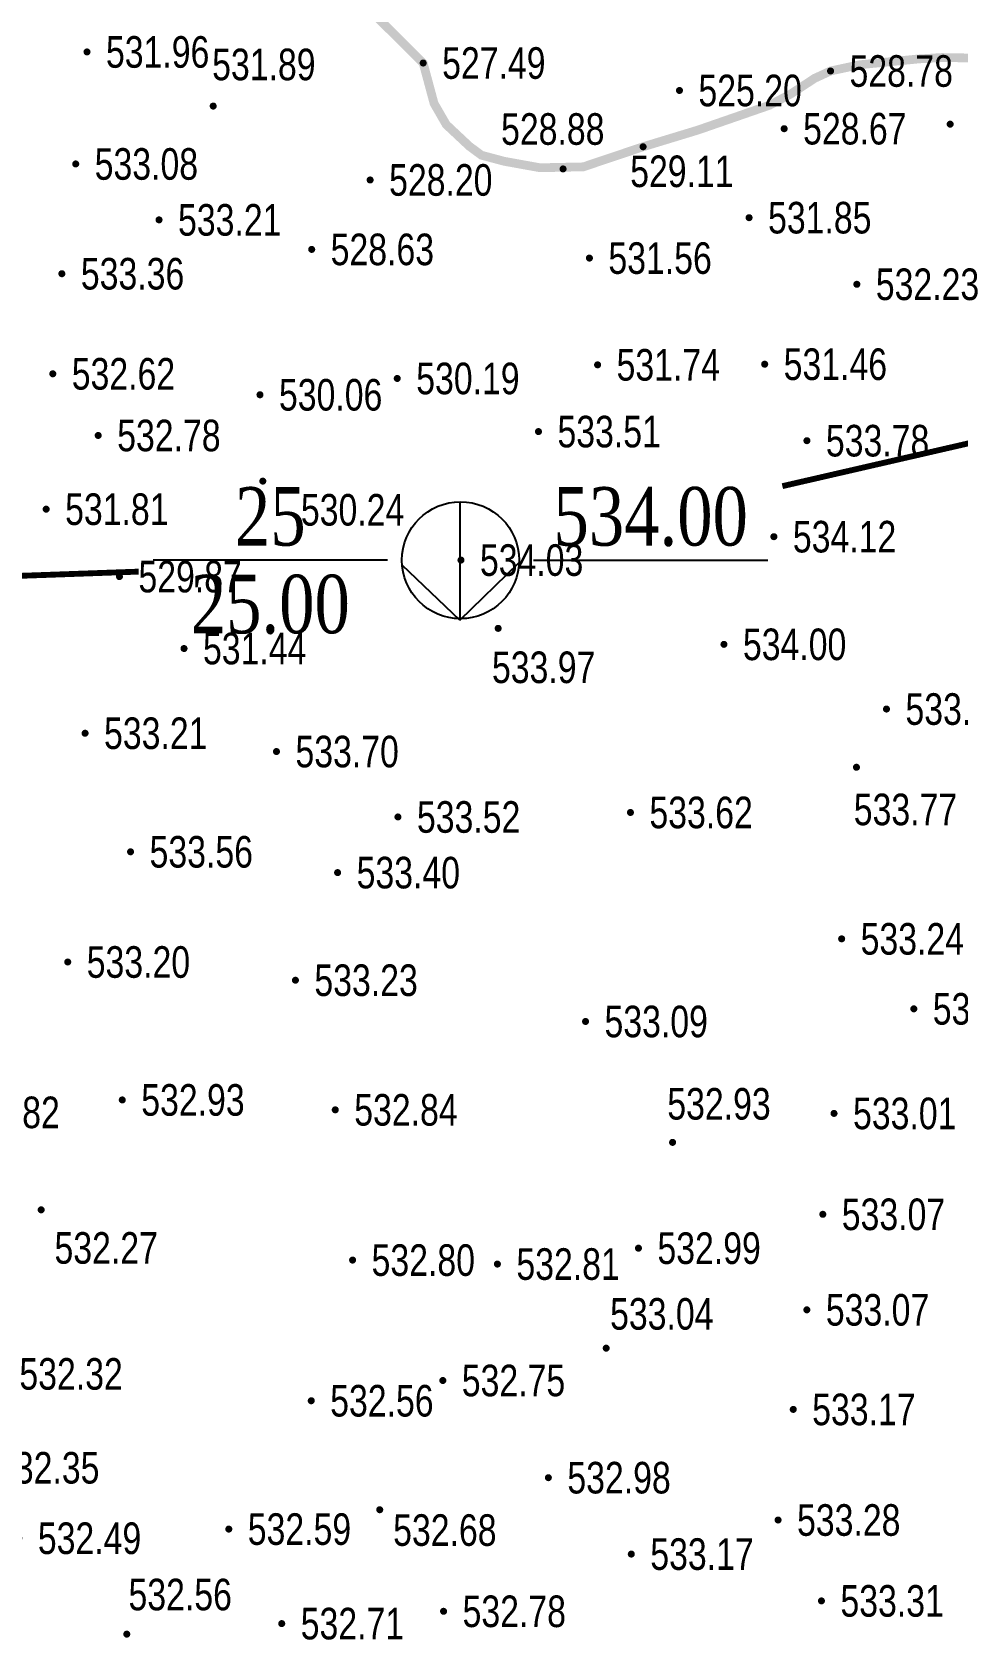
# Model space of a CAD drawing. Header units: millimetres. Extents: x 7408 to 22184, y -2085 to 5798.
# Drawn here: x 7582.6 to 7614.3, y -1908 to -1853 of the extents above; entities that cross this region are included whole.
import ezdxf
from ezdxf.enums import TextEntityAlignment as Align

# ---------------------------------------------------------------- set-up
doc = ezdxf.new("R2010")
doc.units = ezdxf.units.MM
doc.linetypes.add('DASHDOT', pattern=[1, 0.5, -0.25, 0, -0.25])
doc.linetypes.add('PMX', pattern=[13, 10, -1, 0, -1, 0, -1])
for name, color, linetype in [('GCD', 252, 'Continuous'), ('KTD', 7, 'Continuous'), ('挖方区', 5, 'Continuous'), ('道路-中心线', 12, 'DASHDOT')]:
    doc.layers.add(name, color=color, linetype=linetype)
doc.styles.add('DZNUM', font='TIMES.TTF')
doc.styles.add('HZ', font='jzfz_ena.shx', dxfattribs={"width": 0.7, "bigfont": 'jzfz_cna.shx'})
doc.styles.get("Standard").update_dxf_attribs({"font": 'SimSun.ttf', "width": 0.8})
doc.linetypes.add('陡坎线1', pattern='A,0.15,["|",Standard,S=0.2,R=0,X=0,Y=0],0.15', length=0.3)

# ---------------------------------------------------------------- blocks, each defined once
blk = doc.blocks.new('tl_bgk')
for p, q in [((-0.02, 2), (-0.02, -2.046)), ((-0.02, -2.046), (-1.992, -0.174)), ((-0.02, -2.046), (1.998, -0.093))]:
    blk.add_line(p, q)
blk.add_circle((0, 0), 2)
blk = doc.blocks.new('GC200')
at = {"linetype": 'Continuous', "const_width": 0.2, "flags": 128}
blk.add_lwpolyline([(-0.1, 0, 1), (0.1, 0, 1)], format="xyb", close=True, dxfattribs=at)
blk = doc.blocks.new('122121')
at = {"layer": 'GCD', "color": 252, "linetype": 'Continuous', "lineweight": 5}
ref = blk.add_blockref('GC200', (7584.509, -1853.725, 265.978), dxfattribs=dict(at, xscale=0.6, yscale=0.6, zscale=0.6))
ref.add_attrib('height', '531.96', dxfattribs={"linetype": 'Continuous', "height": 1.08, "style": 'HZ', "width": 0.8}).set_placement((7585.157, -1853.725, 265.978), align=Align.MIDDLE_LEFT)
ref = blk.add_blockref('GC200', (7588.822, -1855.576, 265.945), dxfattribs=dict(at, xscale=0.6, yscale=0.6, zscale=0.6))
ref.add_attrib('height', '531.89', dxfattribs={"linetype": 'Continuous', "height": 1.08, "style": 'HZ', "width": 0.8}).set_placement((7588.786, -1854.153, 265.945), align=Align.MIDDLE_LEFT)
ref = blk.add_blockref('GC200', (7595.998, -1854.104, 263.743), dxfattribs=dict(at, xscale=0.6, yscale=0.6, zscale=0.6))
ref.add_attrib('height', '527.49', dxfattribs={"linetype": 'Continuous', "height": 1.08, "style": 'HZ', "width": 0.8}).set_placement((7596.646, -1854.104, 263.743), align=Align.MIDDLE_LEFT)
ref = blk.add_blockref('GC200', (7609.92, -1854.377, 264.389), dxfattribs=dict(at, xscale=0.6, yscale=0.6, zscale=0.6))
ref.add_attrib('height', '528.78', dxfattribs={"linetype": 'Continuous', "height": 1.08, "style": 'HZ', "width": 0.8}).set_placement((7610.568, -1854.377, 264.389), align=Align.MIDDLE_LEFT)
ref = blk.add_blockref('GC200', (7604.757, -1855.043, 262.6), dxfattribs=dict(at, xscale=0.6, yscale=0.6, zscale=0.6))
ref.add_attrib('height', '525.20', dxfattribs={"linetype": 'Continuous', "height": 1.08, "style": 'HZ', "width": 0.8}).set_placement((7605.405, -1855.043, 262.6), align=Align.MIDDLE_LEFT)
ref = blk.add_blockref('GC200', (7614.008, -1856.196, 266.132), dxfattribs=dict(at, xscale=0.6, yscale=0.6, zscale=0.6))
ref.add_attrib('height', '532.26', dxfattribs={"linetype": 'Continuous', "height": 1.08, "style": 'HZ', "width": 0.8}).set_placement((7614.656, -1856.196, 266.132), align=Align.MIDDLE_LEFT)
ref = blk.add_blockref('GC200', (7600.778, -1857.726, 264.439), dxfattribs=dict(at, xscale=0.6, yscale=0.6, zscale=0.6))
ref.add_attrib('height', '528.88', dxfattribs={"linetype": 'Continuous', "height": 1.08, "style": 'HZ', "width": 0.8}).set_placement((7598.66, -1856.361, 264.439), align=Align.MIDDLE_LEFT)
ref = blk.add_blockref('GC200', (7608.335, -1856.35, 264.335), dxfattribs=dict(at, xscale=0.6, yscale=0.6, zscale=0.6))
ref.add_attrib('height', '528.67', dxfattribs={"linetype": 'Continuous', "height": 1.08, "style": 'HZ', "width": 0.8}).set_placement((7608.983, -1856.35, 264.335), align=Align.MIDDLE_LEFT)
ref = blk.add_blockref('GC200', (7584.123, -1857.556, 266.541), dxfattribs=dict(at, xscale=0.6, yscale=0.6, zscale=0.6))
ref.add_attrib('height', '533.08', dxfattribs={"linetype": 'Continuous', "height": 1.08, "style": 'HZ', "width": 0.8}).set_placement((7584.771, -1857.556, 266.541), align=Align.MIDDLE_LEFT)
ref = blk.add_blockref('GC200', (7603.514, -1856.968, 264.553), dxfattribs=dict(at, xscale=0.6, yscale=0.6, zscale=0.6))
ref.add_attrib('height', '529.11', dxfattribs={"linetype": 'Continuous', "height": 1.08, "style": 'HZ', "width": 0.8}).set_placement((7603.073, -1857.807, 264.553), align=Align.MIDDLE_LEFT)
ref = blk.add_blockref('GC200', (7594.185, -1858.103, 264.098), dxfattribs=dict(at, xscale=0.6, yscale=0.6, zscale=0.6))
ref.add_attrib('height', '528.20', dxfattribs={"linetype": 'Continuous', "height": 1.08, "style": 'HZ', "width": 0.8}).set_placement((7594.833, -1858.103, 264.098), align=Align.MIDDLE_LEFT)
ref = blk.add_blockref('GC200', (7586.971, -1859.468, 266.605), dxfattribs=dict(at, xscale=0.6, yscale=0.6, zscale=0.6))
ref.add_attrib('height', '533.21', dxfattribs={"linetype": 'Continuous', "height": 1.08, "style": 'HZ', "width": 0.8}).set_placement((7587.62, -1859.468, 266.605), align=Align.MIDDLE_LEFT)
ref = blk.add_blockref('GC200', (7607.136, -1859.393, 265.926), dxfattribs=dict(at, xscale=0.6, yscale=0.6, zscale=0.6))
ref.add_attrib('height', '531.85', dxfattribs={"linetype": 'Continuous', "height": 1.08, "style": 'HZ', "width": 0.8}).set_placement((7607.785, -1859.393, 265.926), align=Align.MIDDLE_LEFT)
ref = blk.add_blockref('GC200', (7592.188, -1860.478, 264.316), dxfattribs=dict(at, xscale=0.6, yscale=0.6, zscale=0.6))
ref.add_attrib('height', '528.63', dxfattribs={"linetype": 'Continuous', "height": 1.08, "style": 'HZ', "width": 0.8}).set_placement((7592.836, -1860.478, 264.316), align=Align.MIDDLE_LEFT)
ref = blk.add_blockref('GC200', (7601.68, -1860.775, 265.778), dxfattribs=dict(at, xscale=0.6, yscale=0.6, zscale=0.6))
ref.add_attrib('height', '531.56', dxfattribs={"linetype": 'Continuous', "height": 1.08, "style": 'HZ', "width": 0.8}).set_placement((7602.328, -1860.775, 265.778), align=Align.MIDDLE_LEFT)
ref = blk.add_blockref('GC200', (7583.65, -1861.31, 266.678), dxfattribs=dict(at, xscale=0.6, yscale=0.6, zscale=0.6))
ref.add_attrib('height', '533.36', dxfattribs={"linetype": 'Continuous', "height": 1.08, "style": 'HZ', "width": 0.8}).set_placement((7584.299, -1861.31, 266.678), align=Align.MIDDLE_LEFT)
ref = blk.add_blockref('GC200', (7610.819, -1861.671, 266.116), dxfattribs=dict(at, xscale=0.6, yscale=0.6, zscale=0.6))
ref.add_attrib('height', '532.23', dxfattribs={"linetype": 'Continuous', "height": 1.08, "style": 'HZ', "width": 0.8}).set_placement((7611.467, -1861.671, 266.116), align=Align.MIDDLE_LEFT)
ref = blk.add_blockref('GC200', (7601.959, -1864.426, 265.872), dxfattribs=dict(at, xscale=0.6, yscale=0.6, zscale=0.6))
ref.add_attrib('height', '531.74', dxfattribs={"linetype": 'Continuous', "height": 1.08, "style": 'HZ', "width": 0.8}).set_placement((7602.607, -1864.426, 265.872), align=Align.MIDDLE_LEFT)
ref = blk.add_blockref('GC200', (7607.669, -1864.404, 265.732), dxfattribs=dict(at, xscale=0.6, yscale=0.6, zscale=0.6))
ref.add_attrib('height', '531.46', dxfattribs={"linetype": 'Continuous', "height": 1.08, "style": 'HZ', "width": 0.8}).set_placement((7608.318, -1864.404, 265.732), align=Align.MIDDLE_LEFT)
ref = blk.add_blockref('GC200', (7583.34, -1864.733, 266.309), dxfattribs=dict(at, xscale=0.6, yscale=0.6, zscale=0.6))
ref.add_attrib('height', '532.62', dxfattribs={"linetype": 'Continuous', "height": 1.08, "style": 'HZ', "width": 0.8}).set_placement((7583.988, -1864.733, 266.309), align=Align.MIDDLE_LEFT)
ref = blk.add_blockref('GC200', (7595.112, -1864.892, 265.096), dxfattribs=dict(at, xscale=0.6, yscale=0.6, zscale=0.6))
ref.add_attrib('height', '530.19', dxfattribs={"linetype": 'Continuous', "height": 1.08, "style": 'HZ', "width": 0.8}).set_placement((7595.76, -1864.892, 265.096), align=Align.MIDDLE_LEFT)
ref = blk.add_blockref('GC200', (7590.421, -1865.45, 265.032), dxfattribs=dict(at, xscale=0.6, yscale=0.6, zscale=0.6))
ref.add_attrib('height', '530.06', dxfattribs={"linetype": 'Continuous', "height": 1.08, "style": 'HZ', "width": 0.8}).set_placement((7591.069, -1865.45, 265.032), align=Align.MIDDLE_LEFT)
ref = blk.add_blockref('GC200', (7584.892, -1866.841, 266.39), dxfattribs=dict(at, xscale=0.6, yscale=0.6, zscale=0.6))
ref.add_attrib('height', '532.78', dxfattribs={"linetype": 'Continuous', "height": 1.08, "style": 'HZ', "width": 0.8}).set_placement((7585.541, -1866.841, 266.39), align=Align.MIDDLE_LEFT)
ref = blk.add_blockref('GC200', (7599.939, -1866.709, 266.753), dxfattribs=dict(at, xscale=0.6, yscale=0.6, zscale=0.6))
ref.add_attrib('height', '533.51', dxfattribs={"linetype": 'Continuous', "height": 1.08, "style": 'HZ', "width": 0.8}).set_placement((7600.587, -1866.709, 266.753), align=Align.MIDDLE_LEFT)
ref = blk.add_blockref('GC200', (7609.113, -1867.02, 266.89), dxfattribs=dict(at, xscale=0.6, yscale=0.6, zscale=0.6))
ref.add_attrib('height', '533.78', dxfattribs={"linetype": 'Continuous', "height": 1.08, "style": 'HZ', "width": 0.8}).set_placement((7609.761, -1867.02, 266.89), align=Align.MIDDLE_LEFT)
ref = blk.add_blockref('GC200', (7590.517, -1868.403, 265.118), dxfattribs=dict(at, xscale=0.6, yscale=0.6, zscale=0.6))
ref.add_attrib('height', '530.24', dxfattribs={"linetype": 'Continuous', "height": 1.08, "style": 'HZ', "width": 0.8}).set_placement((7591.819, -1869.384, 265.118), align=Align.MIDDLE_LEFT)
ref = blk.add_blockref('GC200', (7583.113, -1869.362, 265.904), dxfattribs=dict(at, xscale=0.6, yscale=0.6, zscale=0.6))
ref.add_attrib('height', '531.81', dxfattribs={"linetype": 'Continuous', "height": 1.08, "style": 'HZ', "width": 0.8}).set_placement((7583.761, -1869.362, 265.904), align=Align.MIDDLE_LEFT)
ref = blk.add_blockref('GC200', (7607.984, -1870.303, 267.058), dxfattribs=dict(at, xscale=0.6, yscale=0.6, zscale=0.6))
ref.add_attrib('height', '534.12', dxfattribs={"linetype": 'Continuous', "height": 1.08, "style": 'HZ', "width": 0.8}).set_placement((7608.632, -1870.303, 267.058), align=Align.MIDDLE_LEFT)
ref = blk.add_blockref('GC200', (7597.29, -1871.103, 267.014), dxfattribs=dict(at, xscale=0.6, yscale=0.6, zscale=0.6))
ref.add_attrib('height', '534.03', dxfattribs={"linetype": 'Continuous', "height": 1.08, "style": 'HZ', "width": 0.8}).set_placement((7597.938, -1871.103, 267.014), align=Align.MIDDLE_LEFT)
ref = blk.add_blockref('GC200', (7585.618, -1871.668, 264.933), dxfattribs=dict(at, xscale=0.6, yscale=0.6, zscale=0.6))
ref.add_attrib('height', '529.87', dxfattribs={"linetype": 'Continuous', "height": 1.08, "style": 'HZ', "width": 0.8}).set_placement((7586.267, -1871.668, 264.933), align=Align.MIDDLE_LEFT)
ref = blk.add_blockref('GC200', (7587.825, -1874.128, 265.721), dxfattribs=dict(at, xscale=0.6, yscale=0.6, zscale=0.6))
ref.add_attrib('height', '531.44', dxfattribs={"linetype": 'Continuous', "height": 1.08, "style": 'HZ', "width": 0.8}).set_placement((7588.473, -1874.128, 265.721), align=Align.MIDDLE_LEFT)
ref = blk.add_blockref('GC200', (7598.561, -1873.439, 266.985), dxfattribs=dict(at, xscale=0.6, yscale=0.6, zscale=0.6))
ref.add_attrib('height', '533.97', dxfattribs={"linetype": 'Continuous', "height": 1.08, "style": 'HZ', "width": 0.8}).set_placement((7598.349, -1874.77, 266.985), align=Align.MIDDLE_LEFT)
ref = blk.add_blockref('GC200', (7606.278, -1873.985, 266.998), dxfattribs=dict(at, xscale=0.6, yscale=0.6, zscale=0.6))
ref.add_attrib('height', '534.00', dxfattribs={"linetype": 'Continuous', "height": 1.08, "style": 'HZ', "width": 0.8}).set_placement((7606.926, -1873.985, 266.998), align=Align.MIDDLE_LEFT)
ref = blk.add_blockref('GC200', (7611.832, -1876.198, 266.9), dxfattribs=dict(at, xscale=0.6, yscale=0.6, zscale=0.6))
ref.add_attrib('height', '533.80', dxfattribs={"linetype": 'Continuous', "height": 1.08, "style": 'HZ', "width": 0.8}).set_placement((7612.48, -1876.198, 266.9), align=Align.MIDDLE_LEFT)
ref = blk.add_blockref('GC200', (7584.443, -1877.025, 266.607), dxfattribs=dict(at, xscale=0.6, yscale=0.6, zscale=0.6))
ref.add_attrib('height', '533.21', dxfattribs={"linetype": 'Continuous', "height": 1.08, "style": 'HZ', "width": 0.8}).set_placement((7585.091, -1877.025, 266.607), align=Align.MIDDLE_LEFT)
ref = blk.add_blockref('GC200', (7590.984, -1877.651, 266.851), dxfattribs=dict(at, xscale=0.6, yscale=0.6, zscale=0.6))
ref.add_attrib('height', '533.70', dxfattribs={"linetype": 'Continuous', "height": 1.08, "style": 'HZ', "width": 0.8}).set_placement((7591.633, -1877.651, 266.851), align=Align.MIDDLE_LEFT)
ref = blk.add_blockref('GC200', (7610.806, -1878.189, 266.887), dxfattribs=dict(at, xscale=0.6, yscale=0.6, zscale=0.6))
ref.add_attrib('height', '533.77', dxfattribs={"linetype": 'Continuous', "height": 1.08, "style": 'HZ', "width": 0.8}).set_placement((7610.714, -1879.631, 266.887), align=Align.MIDDLE_LEFT)
ref = blk.add_blockref('GC200', (7603.082, -1879.735, 266.812), dxfattribs=dict(at, xscale=0.6, yscale=0.6, zscale=0.6))
ref.add_attrib('height', '533.62', dxfattribs={"linetype": 'Continuous', "height": 1.08, "style": 'HZ', "width": 0.8}).set_placement((7603.73, -1879.735, 266.812), align=Align.MIDDLE_LEFT)
ref = blk.add_blockref('GC200', (7595.136, -1879.889, 266.757), dxfattribs=dict(at, xscale=0.6, yscale=0.6, zscale=0.6))
ref.add_attrib('height', '533.52', dxfattribs={"linetype": 'Continuous', "height": 1.08, "style": 'HZ', "width": 0.8}).set_placement((7595.785, -1879.889, 266.757), align=Align.MIDDLE_LEFT)
ref = blk.add_blockref('GC200', (7585.998, -1881.08, 266.781), dxfattribs=dict(at, xscale=0.6, yscale=0.6, zscale=0.6))
ref.add_attrib('height', '533.56', dxfattribs={"linetype": 'Continuous', "height": 1.08, "style": 'HZ', "width": 0.8}).set_placement((7586.647, -1881.08, 266.781), align=Align.MIDDLE_LEFT)
ref = blk.add_blockref('GC200', (7593.074, -1881.792, 266.697), dxfattribs=dict(at, xscale=0.6, yscale=0.6, zscale=0.6))
ref.add_attrib('height', '533.40', dxfattribs={"linetype": 'Continuous', "height": 1.08, "style": 'HZ', "width": 0.8}).set_placement((7593.723, -1881.792, 266.697), align=Align.MIDDLE_LEFT)
ref = blk.add_blockref('GC200', (7610.3, -1884.057, 266.618), dxfattribs=dict(at, xscale=0.6, yscale=0.6, zscale=0.6))
ref.add_attrib('height', '533.24', dxfattribs={"linetype": 'Continuous', "height": 1.08, "style": 'HZ', "width": 0.8}).set_placement((7610.948, -1884.057, 266.618), align=Align.MIDDLE_LEFT)
ref = blk.add_blockref('GC200', (7583.85, -1884.849, 266.599), dxfattribs=dict(at, xscale=0.6, yscale=0.6, zscale=0.6))
ref.add_attrib('height', '533.20', dxfattribs={"linetype": 'Continuous', "height": 1.08, "style": 'HZ', "width": 0.8}).set_placement((7584.499, -1884.849, 266.599), align=Align.MIDDLE_LEFT)
ref = blk.add_blockref('GC200', (7591.632, -1885.472, 266.615), dxfattribs=dict(at, xscale=0.6, yscale=0.6, zscale=0.6))
ref.add_attrib('height', '533.23', dxfattribs={"linetype": 'Continuous', "height": 1.08, "style": 'HZ', "width": 0.8}).set_placement((7592.28, -1885.472, 266.615), align=Align.MIDDLE_LEFT)
ref = blk.add_blockref('GC200', (7612.766, -1886.45, 266.682), dxfattribs=dict(at, xscale=0.6, yscale=0.6, zscale=0.6))
ref.add_attrib('height', '533.36', dxfattribs={"linetype": 'Continuous', "height": 1.08, "style": 'HZ', "width": 0.8}).set_placement((7613.414, -1886.45, 266.682), align=Align.MIDDLE_LEFT)
ref = blk.add_blockref('GC200', (7601.547, -1886.883, 266.543), dxfattribs=dict(at, xscale=0.6, yscale=0.6, zscale=0.6))
ref.add_attrib('height', '533.09', dxfattribs={"linetype": 'Continuous', "height": 1.08, "style": 'HZ', "width": 0.8}).set_placement((7602.195, -1886.883, 266.543), align=Align.MIDDLE_LEFT)
ref = blk.add_blockref('GC200', (7581.632, -1888.741, 266.41), dxfattribs=dict(at, xscale=0.6, yscale=0.6, zscale=0.6))
ref.add_attrib('height', '532.82', dxfattribs={"linetype": 'Continuous', "height": 1.08, "style": 'HZ', "width": 0.8}).set_placement((7580.046, -1889.992, 266.41), align=Align.MIDDLE_LEFT)
ref = blk.add_blockref('GC200', (7585.715, -1889.566, 266.466), dxfattribs=dict(at, xscale=0.6, yscale=0.6, zscale=0.6))
ref.add_attrib('height', '532.93', dxfattribs={"linetype": 'Continuous', "height": 1.08, "style": 'HZ', "width": 0.8}).set_placement((7586.363, -1889.566, 266.466), align=Align.MIDDLE_LEFT)
ref = blk.add_blockref('GC200', (7604.521, -1891.018, 266.466), dxfattribs=dict(at, xscale=0.6, yscale=0.6, zscale=0.6))
ref.add_attrib('height', '532.93', dxfattribs={"linetype": 'Continuous', "height": 1.08, "style": 'HZ', "width": 0.8}).set_placement((7604.341, -1889.699, 266.466), align=Align.MIDDLE_LEFT)
ref = blk.add_blockref('GC200', (7592.994, -1889.905, 266.421), dxfattribs=dict(at, xscale=0.6, yscale=0.6, zscale=0.6))
ref.add_attrib('height', '532.84', dxfattribs={"linetype": 'Continuous', "height": 1.08, "style": 'HZ', "width": 0.8}).set_placement((7593.642, -1889.905, 266.421), align=Align.MIDDLE_LEFT)
ref = blk.add_blockref('GC200', (7610.039, -1890.027, 266.503), dxfattribs=dict(at, xscale=0.6, yscale=0.6, zscale=0.6))
ref.add_attrib('height', '533.01', dxfattribs={"linetype": 'Continuous', "height": 1.08, "style": 'HZ', "width": 0.8}).set_placement((7610.688, -1890.027, 266.503), align=Align.MIDDLE_LEFT)
ref = blk.add_blockref('GC200', (7609.656, -1893.478, 266.536), dxfattribs=dict(at, xscale=0.6, yscale=0.6, zscale=0.6))
ref.add_attrib('height', '533.07', dxfattribs={"linetype": 'Continuous', "height": 1.08, "style": 'HZ', "width": 0.8}).set_placement((7610.304, -1893.478, 266.536), align=Align.MIDDLE_LEFT)
ref = blk.add_blockref('GC200', (7582.942, -1893.325, 266.133), dxfattribs=dict(at, xscale=0.6, yscale=0.6, zscale=0.6))
ref.add_attrib('height', '532.27', dxfattribs={"linetype": 'Continuous', "height": 1.08, "style": 'HZ', "width": 0.8}).set_placement((7583.398, -1894.628, 266.133), align=Align.MIDDLE_LEFT)
ref = blk.add_blockref('GC200', (7603.355, -1894.636, 266.493), dxfattribs=dict(at, xscale=0.6, yscale=0.6, zscale=0.6))
ref.add_attrib('height', '532.99', dxfattribs={"linetype": 'Continuous', "height": 1.08, "style": 'HZ', "width": 0.8}).set_placement((7604.004, -1894.636, 266.493), align=Align.MIDDLE_LEFT)
ref = blk.add_blockref('GC200', (7593.586, -1895.044, 266.401), dxfattribs=dict(at, xscale=0.6, yscale=0.6, zscale=0.6))
ref.add_attrib('height', '532.80', dxfattribs={"linetype": 'Continuous', "height": 1.08, "style": 'HZ', "width": 0.8}).set_placement((7594.234, -1895.044, 266.401), align=Align.MIDDLE_LEFT)
ref = blk.add_blockref('GC200', (7598.535, -1895.179, 266.406), dxfattribs=dict(at, xscale=0.6, yscale=0.6, zscale=0.6))
ref.add_attrib('height', '532.81', dxfattribs={"linetype": 'Continuous', "height": 1.08, "style": 'HZ', "width": 0.8}).set_placement((7599.184, -1895.179, 266.406), align=Align.MIDDLE_LEFT)
ref = blk.add_blockref('GC200', (7602.253, -1898.056, 266.519), dxfattribs=dict(at, xscale=0.6, yscale=0.6, zscale=0.6))
ref.add_attrib('height', '533.04', dxfattribs={"linetype": 'Continuous', "height": 1.08, "style": 'HZ', "width": 0.8}).set_placement((7602.386, -1896.883, 266.519), align=Align.MIDDLE_LEFT)
ref = blk.add_blockref('GC200', (7609.111, -1896.745, 266.534), dxfattribs=dict(at, xscale=0.6, yscale=0.6, zscale=0.6))
ref.add_attrib('height', '533.07', dxfattribs={"linetype": 'Continuous', "height": 1.08, "style": 'HZ', "width": 0.8}).set_placement((7609.76, -1896.745, 266.534), align=Align.MIDDLE_LEFT)
ref = blk.add_blockref('GC200', (7581.55, -1898.936, 266.159), dxfattribs=dict(at, xscale=0.6, yscale=0.6, zscale=0.6))
ref.add_attrib('height', '532.32', dxfattribs={"linetype": 'Continuous', "height": 1.08, "style": 'HZ', "width": 0.8}).set_placement((7582.198, -1898.936, 266.159), align=Align.MIDDLE_LEFT)
ref = blk.add_blockref('GC200', (7596.669, -1899.161, 266.373), dxfattribs=dict(at, xscale=0.6, yscale=0.6, zscale=0.6))
ref.add_attrib('height', '532.75', dxfattribs={"linetype": 'Continuous', "height": 1.08, "style": 'HZ', "width": 0.8}).set_placement((7597.318, -1899.161, 266.373), align=Align.MIDDLE_LEFT)
ref = blk.add_blockref('GC200', (7592.172, -1899.854, 266.281), dxfattribs=dict(at, xscale=0.6, yscale=0.6, zscale=0.6))
ref.add_attrib('height', '532.56', dxfattribs={"linetype": 'Continuous', "height": 1.08, "style": 'HZ', "width": 0.8}).set_placement((7592.82, -1899.854, 266.281), align=Align.MIDDLE_LEFT)
ref = blk.add_blockref('GC200', (7592.172, -1899.854, 266.281), dxfattribs=dict(at, xscale=0.6, yscale=0.6, zscale=0.6))
ref.add_attrib('height', '532.56', dxfattribs={"linetype": 'Continuous', "height": 1.08, "style": 'HZ', "width": 0.8}).set_placement((7592.82, -1899.854, 266.281), align=Align.MIDDLE_LEFT)
ref = blk.add_blockref('GC200', (7608.645, -1900.15, 266.585), dxfattribs=dict(at, xscale=0.6, yscale=0.6, zscale=0.6))
ref.add_attrib('height', '533.17', dxfattribs={"linetype": 'Continuous', "height": 1.08, "style": 'HZ', "width": 0.8}).set_placement((7609.293, -1900.15, 266.585), align=Align.MIDDLE_LEFT)
ref = blk.add_blockref('GC200', (7608.645, -1900.15, 266.585), dxfattribs=dict(at, xscale=0.6, yscale=0.6, zscale=0.6))
ref.add_attrib('height', '533.17', dxfattribs={"linetype": 'Continuous', "height": 1.08, "style": 'HZ', "width": 0.8}).set_placement((7609.293, -1900.15, 266.585), align=Align.MIDDLE_LEFT)
ref = blk.add_blockref('GC200', (7580.753, -1902.146, 266.173), dxfattribs=dict(at, xscale=0.6, yscale=0.6, zscale=0.6))
ref.add_attrib('height', '532.35', dxfattribs={"linetype": 'Continuous', "height": 1.08, "style": 'HZ', "width": 0.8}).set_placement((7581.401, -1902.146, 266.173), align=Align.MIDDLE_LEFT)
ref = blk.add_blockref('GC200', (7600.276, -1902.485, 266.492), dxfattribs=dict(at, xscale=0.6, yscale=0.6, zscale=0.6))
ref.add_attrib('height', '532.98', dxfattribs={"linetype": 'Continuous', "height": 1.08, "style": 'HZ', "width": 0.8}).set_placement((7600.925, -1902.485, 266.492), align=Align.MIDDLE_LEFT)
ref = blk.add_blockref('GC200', (7594.513, -1903.581, 266.338), dxfattribs=dict(at, xscale=0.6, yscale=0.6, zscale=0.6))
ref.add_attrib('height', '532.68', dxfattribs={"linetype": 'Continuous', "height": 1.08, "style": 'HZ', "width": 0.8}).set_placement((7594.972, -1904.277, 266.338), align=Align.MIDDLE_LEFT)
ref = blk.add_blockref('GC200', (7608.127, -1903.933, 266.642), dxfattribs=dict(at, xscale=0.6, yscale=0.6, zscale=0.6))
ref.add_attrib('height', '533.28', dxfattribs={"linetype": 'Continuous', "height": 1.08, "style": 'HZ', "width": 0.8}).set_placement((7608.775, -1903.933, 266.642), align=Align.MIDDLE_LEFT)
ref = blk.add_blockref('GC200', (7582.181, -1904.556, 266.245), dxfattribs=dict(at, xscale=0.6, yscale=0.6, zscale=0.6))
ref.add_attrib('height', '532.49', dxfattribs={"linetype": 'Continuous', "height": 1.08, "style": 'HZ', "width": 0.8}).set_placement((7582.829, -1904.556, 266.245), align=Align.MIDDLE_LEFT)
ref = blk.add_blockref('GC200', (7589.355, -1904.243, 266.293), dxfattribs=dict(at, xscale=0.6, yscale=0.6, zscale=0.6))
ref.add_attrib('height', '532.59', dxfattribs={"linetype": 'Continuous', "height": 1.08, "style": 'HZ', "width": 0.8}).set_placement((7590.003, -1904.243, 266.293), align=Align.MIDDLE_LEFT)
ref = blk.add_blockref('GC200', (7603.111, -1905.098, 266.585), dxfattribs=dict(at, xscale=0.6, yscale=0.6, zscale=0.6))
ref.add_attrib('height', '533.17', dxfattribs={"linetype": 'Continuous', "height": 1.08, "style": 'HZ', "width": 0.8}).set_placement((7603.76, -1905.098, 266.585), align=Align.MIDDLE_LEFT)
ref = blk.add_blockref('GC200', (7585.868, -1907.836, 266.279), dxfattribs=dict(at, xscale=0.6, yscale=0.6, zscale=0.6))
ref.add_attrib('height', '532.56', dxfattribs={"linetype": 'Continuous', "height": 1.08, "style": 'HZ', "width": 0.8}).set_placement((7585.927, -1906.481, 266.279), align=Align.MIDDLE_LEFT)
ref = blk.add_blockref('GC200', (7609.609, -1906.699, 266.654), dxfattribs=dict(at, xscale=0.6, yscale=0.6, zscale=0.6))
ref.add_attrib('height', '533.31', dxfattribs={"linetype": 'Continuous', "height": 1.08, "style": 'HZ', "width": 0.8}).set_placement((7610.258, -1906.699, 266.654), align=Align.MIDDLE_LEFT)
ref = blk.add_blockref('GC200', (7596.695, -1907.055, 266.391), dxfattribs=dict(at, xscale=0.6, yscale=0.6, zscale=0.6))
ref.add_attrib('height', '532.78', dxfattribs={"linetype": 'Continuous', "height": 1.08, "style": 'HZ', "width": 0.8}).set_placement((7597.344, -1907.055, 266.391), align=Align.MIDDLE_LEFT)
ref = blk.add_blockref('GC200', (7591.164, -1907.476, 266.357), dxfattribs=dict(at, xscale=0.6, yscale=0.6, zscale=0.6))
ref.add_attrib('height', '532.71', dxfattribs={"linetype": 'Continuous', "height": 1.08, "style": 'HZ', "width": 0.8}).set_placement((7591.813, -1907.476, 266.357), align=Align.MIDDLE_LEFT)

msp = doc.modelspace()

# ---------------------------------------------------------------- linework, layer by layer
at = {"layer": 'KTD'}
for p, q in [((7594.774, -1871.107), (7586.774, -1871.107)), ((7599.774, -1871.107), (7607.774, -1871.107))]:
    msp.add_line(p, q, dxfattribs=at)
at = {"layer": 'KTD', "linetype": 'PMX', "ltscale": 0.025, "const_width": 0.2}
for points in [[(7608.274, -1868.575), (7624.815, -1864.767)], [(7568.681, -1872.124), (7586.274, -1871.498)]]:
    msp.add_lwpolyline(points, dxfattribs=at)
at = {"layer": '挖方区', "color": 150, "linetype": '陡坎线1', "ltscale": 5, "const_width": 0.3, "elevation": -3.216}
msp.add_lwpolyline([(7588.476, -1846.634), (7595.997, -1854.104), (7596.37, -1855.486), (7596.786, -1856.209), (7597.574, -1856.949), (7597.991, -1857.257), (7598.767, -1857.465), (7599.991, -1857.686), (7601.472, -1857.655), (7603.513, -1856.968), (7605.39, -1856.396), (7607.838, -1855.547), (7608.561, -1855.162), (7609.381, -1854.625), (7609.92, -1854.377), (7610.909, -1854.164), (7612.939, -1853.963), (7613.73, -1853.916), (7616.173, -1853.956)], dxfattribs=at)

# ---------------------------------------------------------------- block references
at = {"layer": 'KTD'}
msp.add_blockref('tl_bgk', (7597.274, -1871.107), dxfattribs=at)
at = {"layer": '道路-中心线', "linetype": 'Continuous'}
msp.add_blockref('122121', (0, 0), dxfattribs=at)

# ---------------------------------------------------------------- texts
at = {"layer": 'KTD', "style": 'DZNUM', "width": 0.8}
for s, p in [('25', (7590.774, -1869.607)), ('534.00', (7603.774, -1869.607)), ('25.00', (7590.774, -1872.607))]:
    msp.add_text(s, height=2, dxfattribs=at).set_placement(p, align=Align.MIDDLE_CENTER)

doc.saveas('drawing.dxf')
